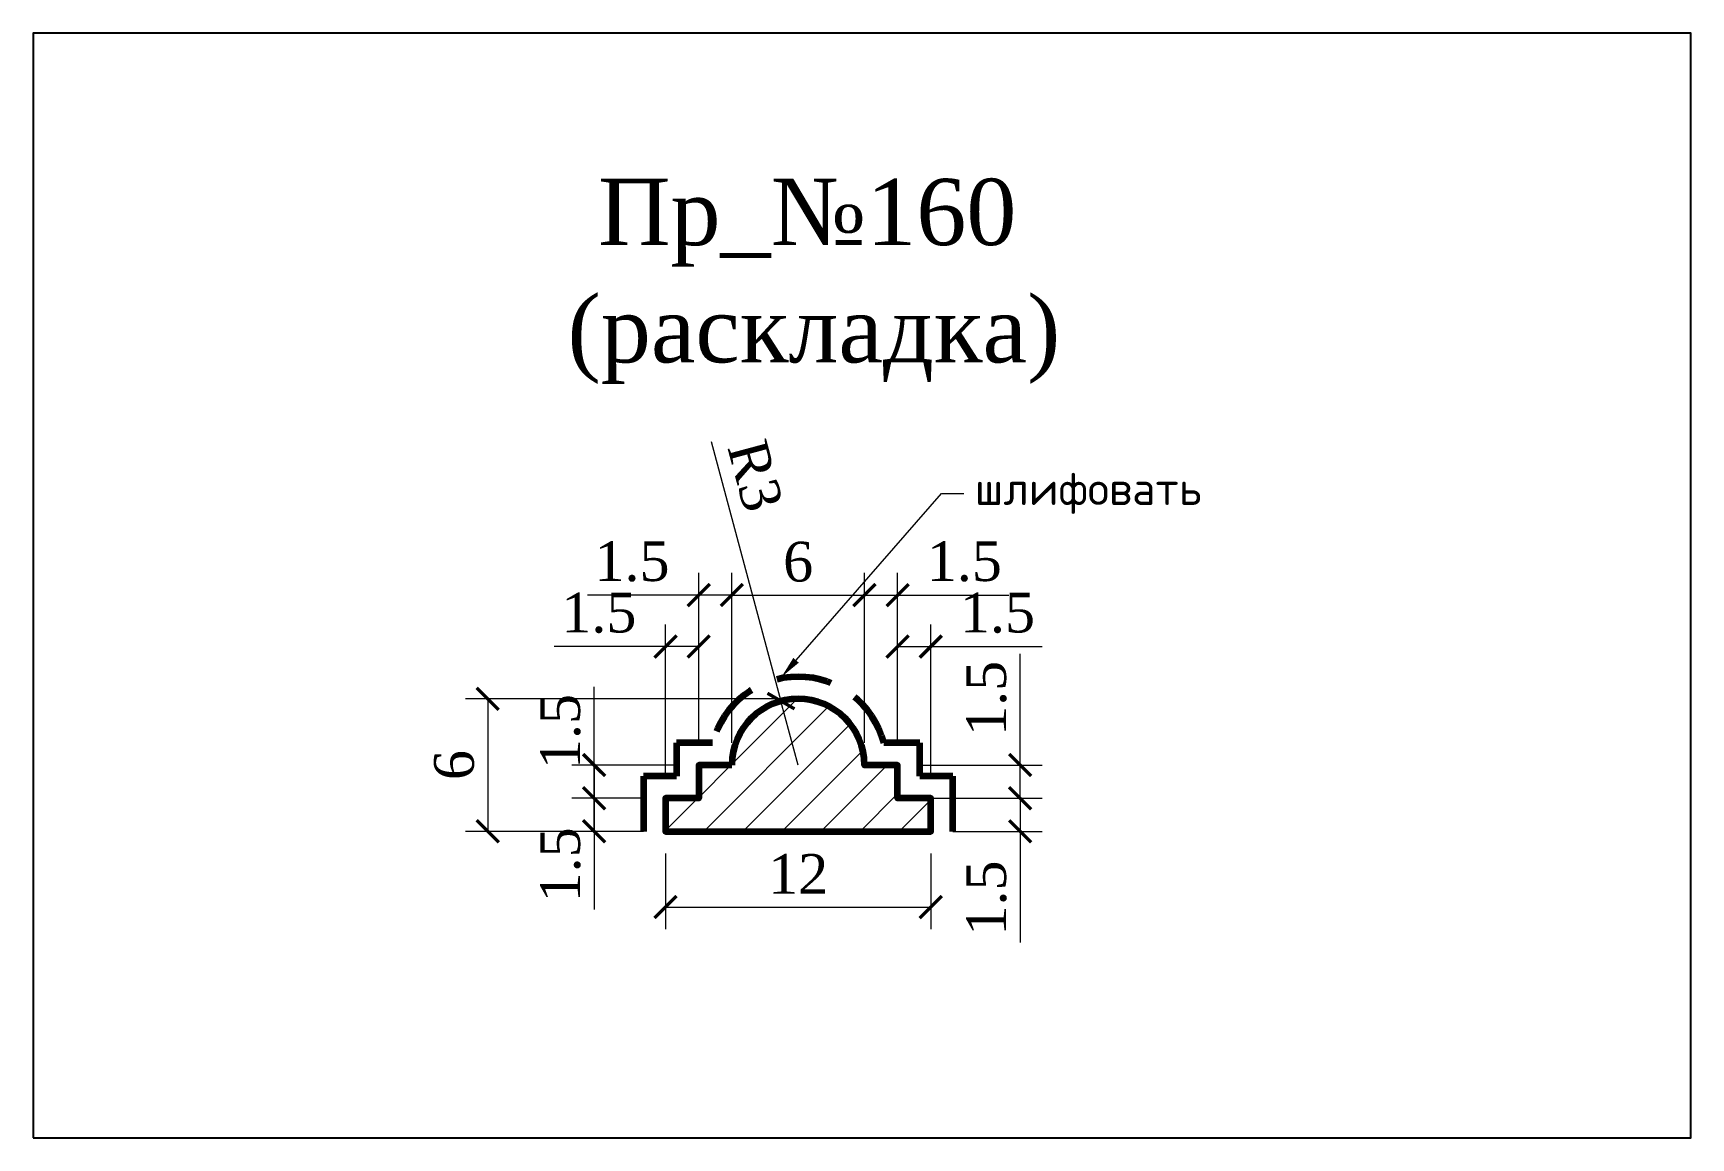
# Model space of a CAD drawing. Header units: millimetres. Extents: x 304968.2 to 305043.2, y -91613.9 to -91563.9.
import ezdxf
from ezdxf import colors
from ezdxf.entities.mleader import LeaderData, LeaderLine
from ezdxf.math import Vec2, Vec3

# ---------------------------------------------------------------- set-up
doc = ezdxf.new("R2010")
doc.units = ezdxf.units.MM
doc.header["$MEASUREMENT"] = 0
doc.linetypes.add('HIDDEN', pattern=[0.375, 0.25, -0.125])
doc.layers.add('Outside panel', color=7, linetype='Continuous', lineweight=18, true_color=0x7f5e57)
for name, color, linetype, lineweight in [('линия 15', 7, 'Continuous', 15), ('линия 50', 1, 'Continuous', 211), ('служебный слой РАЗМЕРЫ', 7, 'Continuous', 9)]:
    doc.layers.add(name, color=color, linetype=linetype, lineweight=lineweight)
doc.layers.add('размеры в модели', color=7, linetype='Continuous')
doc.styles.add('ELECT', font='times.ttf')
doc.styles.get("Standard").update_dxf_attribs({"font": 'times.ttf'})
doc.styles.add('ЕСКД профили текст', font='isocpeur.ttf')
doc.dimstyles.new('M_1', dxfattribs={"dimtxt": 1.8, "dimasz": 1, "dimexe": 1, "dimexo": 1, "dimgap": 0.6, "dimtad": 1, "dimdec": 0, "dimdsep": 46, "dimtxsty": 'Standard', "dimblk": 'ARCHTICK', "dimcen": -5, "dimclrd": 7, "dimclre": 7, "dimclrt": 7, "dimadec": 0, "dimazin": 0, "dimtfac": 1, "dimtdec": 0, "dimtmove": 0, "dimatfit": 3, "dimfxl": 1, "dimtolj": 1, "dimtzin": 0, "dimlwd": 5, "dimlwe": 5, "dimarcsym": 0})

# ---------------------------------------------------------------- blocks, each defined once
blk = doc.blocks.new('_ArchTick')
at = {"color": 0, "linetype": 'ByBlock', "const_width": 0.15}
blk.add_lwpolyline([(-0.5, -0.5), (0.5, 0.5)], dxfattribs=at)
blk = doc.blocks.new('*D2')
at = {"layer": 'Defpoints', "color": 0, "ltscale": 1000, "transparency": 16777216}
for p in [(307245.51, -90905.25), (307245.51, -90912.944), (307247.01, -90912.944)]:
    blk.add_point(p, dxfattribs=at)
at = {"layer": 'размеры в модели', "color": 7, "lineweight": 5, "ltscale": 1000, "transparency": 16777216}
for p, q in [((307245.51, -90911.944), (307245.51, -90904.25)), ((307247.01, -90911.944), (307247.01, -90904.25)), ((307245.51, -90905.25), (307240.475, -90905.25)), ((307247.01, -90905.25), (307245.51, -90905.25))]:
    blk.add_line(p, q, dxfattribs=at)
at = {"layer": 'размеры в модели', "color": 7, "lineweight": 5, "ltscale": 1000, "transparency": 16777216, "rotation": 180}
blk.add_blockref('_ArchTick', (307245.51, -90905.25), dxfattribs=at)
at = {"layer": 'размеры в модели', "color": 7, "lineweight": 5, "ltscale": 1000, "transparency": 16777216}
blk.add_blockref('_ArchTick', (307247.01, -90905.25), dxfattribs=at)
at = {"layer": 'размеры в модели', "color": 7, "ltscale": 1000, "transparency": 16777216, "insert": (307242.492, -90903.732), "char_height": 1.8, "attachment_point": 5}
blk.add_mtext('\\A1;1.5', dxfattribs=at)
blk = doc.blocks.new('*D3')
at = {"layer": 'Defpoints', "color": 0, "ltscale": 1000, "transparency": 16777216}
for p in [(307244.01, -90907.58), (307245.51, -90912.944), (307244.01, -90914.444)]:
    blk.add_point(p, dxfattribs=at)
at = {"layer": 'размеры в модели', "color": 7, "lineweight": 5, "ltscale": 1000, "transparency": 16777216}
for p, q in [((307244.01, -90913.444), (307244.01, -90906.58)), ((307245.51, -90911.944), (307245.51, -90906.58)), ((307244.01, -90907.58), (307238.975, -90907.58)), ((307245.51, -90907.58), (307244.01, -90907.58))]:
    blk.add_line(p, q, dxfattribs=at)
at = {"layer": 'размеры в модели', "color": 7, "lineweight": 5, "ltscale": 1000, "transparency": 16777216, "rotation": 180}
blk.add_blockref('_ArchTick', (307244.01, -90907.58), dxfattribs=at)
at = {"layer": 'размеры в модели', "color": 7, "lineweight": 5, "ltscale": 1000, "transparency": 16777216}
blk.add_blockref('_ArchTick', (307245.51, -90907.58), dxfattribs=at)
at = {"layer": 'размеры в модели', "color": 7, "ltscale": 1000, "transparency": 16777216, "insert": (307240.992, -90906.061), "char_height": 1.8, "attachment_point": 5}
blk.add_mtext('\\A1;1.5', dxfattribs=at)
blk = doc.blocks.new('*D4')
at = {"layer": 'Defpoints', "color": 0, "ltscale": 1000, "transparency": 16777216}
for p in [(307254.51, -90905.25), (307253.01, -90912.944), (307254.51, -90912.944)]:
    blk.add_point(p, dxfattribs=at)
at = {"layer": 'размеры в модели', "color": 7, "lineweight": 5, "ltscale": 1000, "transparency": 16777216}
for p, q in [((307253.01, -90911.944), (307253.01, -90904.25)), ((307254.51, -90911.944), (307254.51, -90904.25)), ((307253.01, -90905.25), (307254.51, -90905.25)), ((307254.51, -90905.25), (307259.546, -90905.25))]:
    blk.add_line(p, q, dxfattribs=at)
at = {"layer": 'размеры в модели', "color": 7, "lineweight": 5, "ltscale": 1000, "transparency": 16777216, "rotation": 180}
blk.add_blockref('_ArchTick', (307253.01, -90905.25), dxfattribs=at)
at = {"layer": 'размеры в модели', "color": 7, "lineweight": 5, "ltscale": 1000, "transparency": 16777216}
blk.add_blockref('_ArchTick', (307254.51, -90905.25), dxfattribs=at)
at = {"layer": 'размеры в модели', "color": 7, "ltscale": 1000, "transparency": 16777216, "insert": (307257.528, -90903.732), "char_height": 1.8, "attachment_point": 5}
blk.add_mtext('\\A1;1.5', dxfattribs=at)
blk = doc.blocks.new('*D5')
at = {"layer": 'Defpoints', "color": 0, "ltscale": 1000, "transparency": 16777216}
for p in [(307256.01, -90907.58), (307254.51, -90912.944), (307256.01, -90914.444)]:
    blk.add_point(p, dxfattribs=at)
at = {"layer": 'размеры в модели', "color": 7, "lineweight": 5, "ltscale": 1000, "transparency": 16777216}
for p, q in [((307254.51, -90911.944), (307254.51, -90906.58)), ((307256.01, -90913.444), (307256.01, -90906.58)), ((307254.51, -90907.58), (307256.01, -90907.58)), ((307256.01, -90907.58), (307261.046, -90907.58))]:
    blk.add_line(p, q, dxfattribs=at)
at = {"layer": 'размеры в модели', "color": 7, "lineweight": 5, "ltscale": 1000, "transparency": 16777216, "rotation": 180}
blk.add_blockref('_ArchTick', (307254.51, -90907.58), dxfattribs=at)
at = {"layer": 'размеры в модели', "color": 7, "lineweight": 5, "ltscale": 1000, "transparency": 16777216}
blk.add_blockref('_ArchTick', (307256.01, -90907.58), dxfattribs=at)
at = {"layer": 'размеры в модели', "color": 7, "ltscale": 1000, "transparency": 16777216, "insert": (307259.028, -90906.061), "char_height": 1.8, "attachment_point": 5}
blk.add_mtext('\\A1;1.5', dxfattribs=at)
blk = doc.blocks.new('*D6')
at = {"layer": 'Defpoints', "color": 0, "ltscale": 1000, "transparency": 16777216}
for p in [(307245.51, -90912.944), (307240.776, -90914.444), (307244.01, -90914.444)]:
    blk.add_point(p, dxfattribs=at)
at = {"layer": 'размеры в модели', "color": 7, "lineweight": 5, "ltscale": 1000, "transparency": 16777216}
for p, q in [((307244.51, -90912.944), (307239.776, -90912.944)), ((307240.776, -90912.944), (307240.776, -90914.444)), ((307243.01, -90914.444), (307239.776, -90914.444)), ((307240.776, -90914.444), (307240.776, -90919.48))]:
    blk.add_line(p, q, dxfattribs=at)
for p, rotation in [((307240.776, -90912.944), 90), ((307240.776, -90914.444), 270)]:
    blk.add_blockref('_ArchTick', p, dxfattribs=dict(at, rotation=rotation))
at = {"layer": 'размеры в модели', "color": 7, "ltscale": 1000, "transparency": 16777216, "insert": (307239.258, -90917.462), "char_height": 1.8, "attachment_point": 5, "rotation": 90}
blk.add_mtext('\\A1;1.5', dxfattribs=at)
blk = doc.blocks.new('*D8')
at = {"layer": 'Defpoints', "color": 0, "ltscale": 1000, "transparency": 16777216}
for p in [(307240.776, -90914.444), (307244.01, -90914.444), (307244.01, -90915.944)]:
    blk.add_point(p, dxfattribs=at)
at = {"layer": 'размеры в модели', "color": 7, "lineweight": 5, "ltscale": 1000, "transparency": 16777216}
for p, q in [((307240.776, -90914.444), (307240.776, -90909.409)), ((307243.01, -90914.444), (307239.776, -90914.444)), ((307240.776, -90915.944), (307240.776, -90914.444)), ((307243.01, -90915.944), (307239.776, -90915.944))]:
    blk.add_line(p, q, dxfattribs=at)
for p, rotation in [((307240.776, -90914.444), 90), ((307240.776, -90915.944), 270)]:
    blk.add_blockref('_ArchTick', p, dxfattribs=dict(at, rotation=rotation))
at = {"layer": 'размеры в модели', "color": 7, "ltscale": 1000, "transparency": 16777216, "insert": (307239.258, -90911.427), "char_height": 1.8, "attachment_point": 5, "rotation": 90}
blk.add_mtext('\\A1;1.5', dxfattribs=at)
blk = doc.blocks.new('*D10')
at = {"layer": 'Defpoints', "color": 0, "ltscale": 1000, "transparency": 16777216}
for p in [(307254.51, -90912.944), (307260.051, -90912.944), (307254.51, -90914.444)]:
    blk.add_point(p, dxfattribs=at)
at = {"layer": 'размеры в модели', "color": 7, "lineweight": 5, "ltscale": 1000, "transparency": 16777216}
for p, q in [((307260.051, -90912.944), (307260.051, -90907.909)), ((307255.51, -90912.944), (307261.051, -90912.944)), ((307260.051, -90914.444), (307260.051, -90912.944)), ((307255.51, -90914.444), (307261.051, -90914.444))]:
    blk.add_line(p, q, dxfattribs=at)
for p, rotation in [((307260.051, -90912.944), 90), ((307260.051, -90914.444), 270)]:
    blk.add_blockref('_ArchTick', p, dxfattribs=dict(at, rotation=rotation))
at = {"layer": 'размеры в модели', "color": 7, "ltscale": 1000, "transparency": 16777216, "insert": (307258.533, -90909.926), "char_height": 1.8, "attachment_point": 5, "rotation": 90}
blk.add_mtext('\\A1;1.5', dxfattribs=at)
blk = doc.blocks.new('*D11')
at = {"layer": 'Defpoints', "color": 0, "ltscale": 1000, "transparency": 16777216}
for p in [(307256.01, -90914.444), (307256.01, -90915.944), (307260.051, -90915.944)]:
    blk.add_point(p, dxfattribs=at)
at = {"layer": 'размеры в модели', "color": 7, "lineweight": 5, "ltscale": 1000, "transparency": 16777216}
for p, q in [((307257.01, -90914.444), (307261.051, -90914.444)), ((307260.051, -90914.444), (307260.051, -90915.944)), ((307257.01, -90915.944), (307261.051, -90915.944)), ((307260.051, -90915.944), (307260.051, -90920.98))]:
    blk.add_line(p, q, dxfattribs=at)
for p, rotation in [((307260.051, -90914.444), 90), ((307260.051, -90915.944), 270)]:
    blk.add_blockref('_ArchTick', p, dxfattribs=dict(at, rotation=rotation))
at = {"layer": 'размеры в модели', "color": 7, "ltscale": 1000, "transparency": 16777216, "insert": (307258.533, -90918.962), "char_height": 1.8, "attachment_point": 5, "rotation": 90}
blk.add_mtext('\\A1;1.5', dxfattribs=at)
blk = doc.blocks.new('*D12')
at = {"layer": 'Defpoints', "color": 0, "ltscale": 1000, "transparency": 16777216}
for p in [(307249.232, -90910.047), (307250.01, -90912.944)]:
    blk.add_point(p, dxfattribs=at)
at = {"layer": 'размеры в модели', "color": 7, "lineweight": 5, "ltscale": 1000, "transparency": 16777216}
for p in [(307246.076, -90898.294), (307250.01, -90912.944)]:
    blk.add_line(p, (307249.232, -90910.047), dxfattribs=at)
at = {"layer": 'размеры в модели', "color": 7, "lineweight": 5, "ltscale": 1000, "transparency": 16777216, "rotation": 285.0327152902364}
blk.add_blockref('_ArchTick', (307249.232, -90910.047), dxfattribs=at)
at = {"layer": 'размеры в модели', "color": 7, "ltscale": 1000, "transparency": 16777216, "insert": (307248.063, -90899.849), "char_height": 1.8, "attachment_point": 5, "rotation": 285.03272}
blk.add_mtext('\\A1;R3', dxfattribs=at)
blk = doc.blocks.new('*D13')
at = {"layer": 'Defpoints', "color": 0, "ltscale": 1000, "transparency": 16777216}
for p in [(307250.011, -90909.944), (307235.965, -90915.944), (307244.01, -90915.944)]:
    blk.add_point(p, dxfattribs=at)
at = {"layer": 'размеры в модели', "color": 7, "lineweight": 5, "ltscale": 1000, "transparency": 16777216}
for p, q in [((307249.011, -90909.944), (307234.965, -90909.944)), ((307235.965, -90909.944), (307235.965, -90915.944)), ((307243.01, -90915.944), (307234.965, -90915.944))]:
    blk.add_line(p, q, dxfattribs=at)
for p, rotation in [((307235.965, -90909.944), 90), ((307235.965, -90915.944), 270)]:
    blk.add_blockref('_ArchTick', p, dxfattribs=dict(at, rotation=rotation))
at = {"layer": 'размеры в модели', "color": 7, "ltscale": 1000, "transparency": 16777216, "insert": (307234.449, -90912.944), "char_height": 1.8, "attachment_point": 5, "rotation": 90}
blk.add_mtext('\\A1;6', dxfattribs=at)
blk = doc.blocks.new('160')
at = {"layer": 'Outside panel', "ltscale": 1000, "extrusion": (0, 0, -1)}
h = blk.add_hatch(dxfattribs=at)
h.set_pattern_fill('ANSI31', color=256, scale=10, angle=90)
h.set_pattern_definition([(135, (3400.6718, 5355.0473), (-0.8838834765, -0.8838834765), [])])
edge = h.paths.add_edge_path()
edge.add_line((-307244.01, -90914.444), (-307244.01, -90915.944))
edge.add_line((-307244.01, -90915.944), (-307256.01, -90915.944))
edge.add_line((-307256.01, -90915.944), (-307256.01, -90914.444))
edge.add_line((-307256.01, -90914.444), (-307254.51, -90914.444))
edge.add_line((-307254.51, -90914.444), (-307254.51, -90912.944))
edge.add_line((-307254.51, -90912.944), (-307253.01, -90912.944))
edge.add_arc((-307250.01, -90912.944), 3, 0, 180, ccw=False)
edge.add_line((-307247.01, -90912.944), (-307245.51, -90912.944))
edge.add_line((-307245.51, -90912.944), (-307245.51, -90914.444))
edge.add_line((-307245.51, -90914.444), (-307244.01, -90914.444))
at = {"layer": 'линия 50', "color": 1, "linetype": 'HIDDEN', "ltscale": 10, "true_color": 0xff0909}
blk.add_lwpolyline([(307257.01, -90915.944), (307257.01, -90913.444), (307255.51, -90913.444), (307255.51, -90911.944), (307253.883, -90911.944, 0.774578), (307246.137, -90911.944), (307244.51, -90911.944), (307244.51, -90913.444), (307243.01, -90913.444), (307243.01, -90915.944)], format="xyb", dxfattribs=at)
at = {"layer": 'линия 50', "color": 7}
blk.add_lwpolyline([(307247.01, -90912.944), (307245.51, -90912.944), (307245.51, -90914.444), (307244.01, -90914.444), (307244.01, -90915.944), (307256.01, -90915.944), (307256.01, -90914.444), (307254.51, -90914.444), (307254.51, -90912.944), (307253.01, -90912.944, 0.999959), (307247.01, -90912.944, 52.136378)], format="xyb", dxfattribs=at)
at = {"layer": 'служебный слой РАЗМЕРЫ'}
blk.add_arc((307250.01, -90912.944), 3, 0, 180, dxfattribs=at)
at = {"layer": 'служебный слой РАЗМЕРЫ', "extrusion": (0, 0, -1)}
blk.add_ellipse((307250.011, -90912.944), major_axis=(0, -3), ratio=0.999936, start_param=3.14152, end_param=4.712389, dxfattribs=at)
at = {"color": 7, "ltscale": 1000, "style": 'ELECT'}
for s, p in [('Пр_№160', (307240.961, -90889.41)), ('(раскладка)', (307239.573, -90894.719))]:
    blk.add_text(s, height=3, dxfattribs=at).set_placement(p)
at = {"layer": 'размеры в модели', "color": 0, "ltscale": 1000}
dim = blk.add_radius_dim(center=(307250.01, -90912.944), mpoint=(307249.232, -90910.047), dimstyle='M_1', override={"dimtxt": 1.8}, dxfattribs=at)
dim.commit()
dim.dimension.update_dxf_attribs({"geometry": '*D12', "text_midpoint": (307246.599, -90900.243), "dimtype": 132})
for base, p1, p2, picture, middle in [((307245.510252547, -90905.250054056), (307247.010252547, -90912.944286317), (307245.510252547, -90912.94427564), '*D2', (307242.492444328, -90903.731885347)), ((307254.5102, -90905.2501), (307253.0103, -90912.9443), (307254.5102, -90912.9443), '*D4', (307257.5281, -90903.7319)), ((307244.0102, -90907.5796), (307245.5103, -90912.9443), (307244.0102, -90914.4443), '*D3', (307240.9924, -90906.0614)), ((307256.0103, -90907.5796), (307254.5104, -90912.9443), (307256.0103, -90914.4443), '*D5', (307259.0281, -90906.0614))]:
    dim = blk.add_linear_dim(base=base, p1=p1, p2=p2, dimstyle='M_1', override={"dimtxt": 1.8}, dxfattribs=at)
    dim.commit()
    dim.dimension.update_dxf_attribs({"geometry": picture, "text_midpoint": middle})
for base, p1, p2 in [((307253.01, -90905.25), (307247.01, -90912.944), (307253.01, -90912.944)), ((307256.01, -90919.37), (307244.01, -90915.944), (307256.01, -90915.944))]:
    blk.add_linear_dim(base=base, p1=p1, p2=p2, dimstyle='M_1', override={"dimtxt": 1.8}, dxfattribs=at).render()
for base, p1, p2, picture, middle in [((307260.05144, -90912.94429), (307254.51041, -90914.44432), (307254.51041, -90912.94429), '*D10', (307258.53327, -90909.92648)), ((307235.965, -90915.944), (307250.011, -90909.944), (307244.01, -90915.944), '*D13', (307234.449, -90912.944)), ((307240.77616, -90914.44431), (307244.01023, -90915.94432), (307244.01024, -90914.44431), '*D8', (307239.258, -90911.4265)), ((307240.77616, -90914.44431), (307245.51025, -90912.94429), (307244.01024, -90914.44431), '*D6', (307239.258, -90917.46212)), ((307260.05144, -90915.94432), (307256.01031, -90914.44431), (307256.01033, -90915.94432), '*D11', (307258.53327, -90918.96213))]:
    dim = blk.add_linear_dim(base=base, p1=p1, p2=p2, angle=270, dimstyle='M_1', override={"dimtxt": 1.8}, dxfattribs=at)
    dim.commit()
    dim.dimension.update_dxf_attribs({"geometry": picture, "text_midpoint": middle})

msp = doc.modelspace()

# ---------------------------------------------------------------- linework, layer by layer
at = {"color": 6, "ltscale": 1000}
msp.add_lwpolyline([(304968.155, -91613.922), (305043.155, -91613.922), (305043.155, -91563.922), (304968.155, -91563.922)], close=True, dxfattribs=at)

# ---------------------------------------------------------------- block references
at = {"layer": 'линия 15', "color": 5}
msp.add_blockref('160', (-2247.243, -684.105), dxfattribs=at)

# ---------------------------------------------------------------- leaders
at = {"layer": 'служебный слой РАЗМЕРЫ'}
ml = msp.add_multileader_mtext('Standard', dxfattribs=at)
ml.set_content('\\A1;шлифовать', color=256, style='ЕСКД профили текст')
ml.set_leader_properties(color=256, linetype='ByLayer', lineweight=-1)
ml.build(insert=Vec2(0, 0))
ml.multileader.update_dxf_attribs({"dogleg_length": 1, "arrow_head_size": 1})
ctx = ml.context
ctx.base_point, ctx.char_height, ctx.arrow_head_size, ctx.landing_gap_size, ctx.plane_origin = Vec3(305010.257, -91584.754), 1.5, 1, 0.5, Vec3(305029.292, -91553.899)
notes = []
notes.append((ctx, [(1, (1, 1, 0), (305009.257, -91584.754), (1, 0), 1, [(0, [(305002.014, -91593.061)], 0, [])])]))
ctx.mtext.insert, ctx.mtext.flow_direction = Vec3(305010.757, -91583.779), 5
for ctx, leaders in notes:
    for number, flags, end, landing, length, lines in leaders:
        leader = LeaderData()
        leader.index, (leader.has_last_leader_line, leader.has_dogleg_vector, leader.attachment_direction) = number, flags
        leader.last_leader_point, leader.dogleg_vector, leader.dogleg_length = Vec3(end), Vec3(landing), length
        for number, points, colour, breaks in lines:
            line = LeaderLine()
            line.index, line.vertices, line.color, line.breaks = number, Vec3.list(points), colors.encode_raw_color(colour), breaks
            leader.lines.append(line)
        ctx.leaders.append(leader)

doc.saveas('drawing.dxf')
